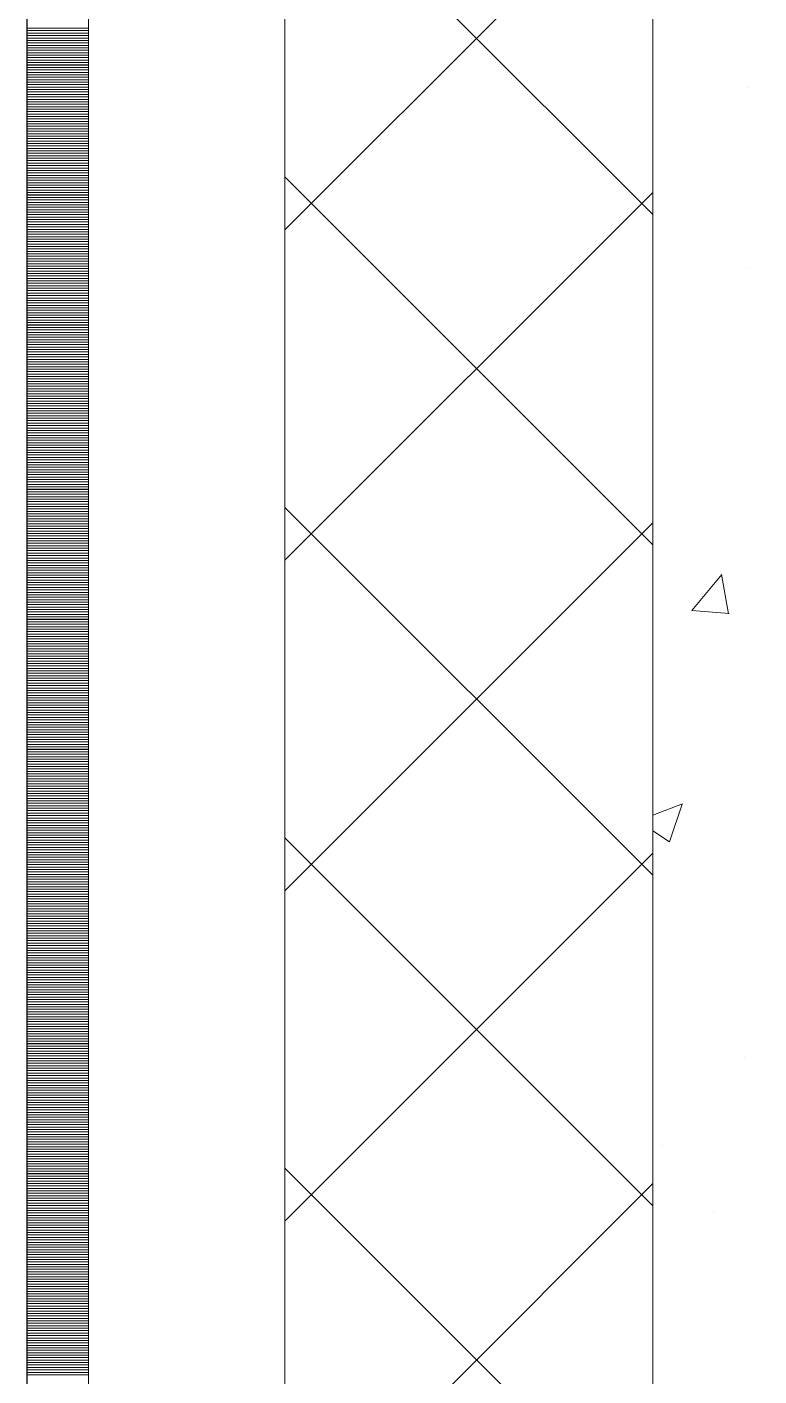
# Model space of a CAD drawing. Header units: millimetres. Extents: x 470010 to 1231400, y -134005 to 421770.
# Drawn here: x 806168 to 806466, y 160964 to 161514 of the extents above; entities that cross this region are included whole.
import ezdxf
from ezdxf.enums import TextEntityAlignment as Align

# ---------------------------------------------------------------- set-up
doc = ezdxf.new("R2010")
doc.units = ezdxf.units.MM
doc.linetypes.add('DASHED', pattern=[19.05, 12.7, -6.35])
doc.layers.get('Defpoints').update_dxf_attribs({"color": 140})
doc.layers.add('АР_Делит', color=120, linetype='Continuous', lineweight=0, plot=False)
for name, color, linetype, lineweight in [('АР_Стены ПЕНОблок', 52, 'Continuous', 20), ('АР_Тонкая', 254, 'Continuous', 5), ('АР_Утеплитель', 31, 'Continuous', 0), ('АР_Штриховка', 8, 'Continuous', 0)]:
    doc.layers.add(name, color=color, linetype=linetype, lineweight=lineweight)
doc.layers.add('РД_Оси_100', color=7, linetype='Continuous', lineweight=0, true_color=0x525252)
doc.styles.add('style1', font='ARIALN.TTF')

# ---------------------------------------------------------------- blocks, each defined once
blk = doc.blocks.new('СОШ_2200_АР_ОСИ_М100_28.05.24')
at = {"layer": 'АР_Делит', "color": 251, "linetype": 'DASHED', "true_color": 0x636466}
blk.add_lwpolyline([(114955, 135155), (114955, -355), (93595.036, -355), (93595.036, 13855), (94145, 13855), (94145, 68320), (66055, 68320), (66055, 13857.73), (83455, 13857.73), (83455, -355), (45245, -355), (45245, 13145), (44695, 13145), (44695, 26755), (45245, 26755), (45245, 68320), (20455, 68320), (20455, 26755), (27955, 26755), (27955, 13145), (-355, 13145), (-355, 100855)], dxfattribs=at)
blk = doc.blocks.new('A$C9108343f')
at = {"layer": 'АР_Стены ПЕНОблок', "color": 18, "linetype": 'Continuous', "lineweight": 20, "true_color": 0x000000}
blk.add_line((140704.09, 313879.49), (140704.09, 237679.49), dxfattribs=at)
at = {"layer": 'АР_Тонкая', "color": 18, "linetype": 'Continuous', "lineweight": 5, "true_color": 0x000000}
for p, q in [((140449.09, 313879.49), (140449.09, 237679.49)), ((140474.09, 313879.49), (140474.09, 237679.49)), ((140474.09, 237679.49), (140474.09, 313879.49)), ((140554.09, 237679.49), (140554.09, 313879.49))]:
    blk.add_line(p, q, dxfattribs=at)
at = {"layer": 'АР_Утеплитель', "color": 18, "linetype": 'Continuous', "lineweight": 0, "true_color": 0x000000}
for p, q in [((140554.09, 313879.49), (140554.09, 237679.49)), ((140704.09, 237679.49), (140704.09, 313879.49))]:
    blk.add_line(p, q, dxfattribs=at)
at = {"layer": 'АР_Штриховка', "color": 18, "linetype": 'Continuous', "lineweight": 0, "true_color": 0x000000}
for p, q in [((140704.09, 261804.29), (140554.09, 261954.29)), ((140554.09, 261798.01), (140704.09, 261948.01)), ((140449.09, 261880.24), (140474.09, 261880.24)), ((140449.09, 261879.24), (140474.09, 261879.24)), ((140449.09, 261878.24), (140474.09, 261878.24)), ((140449.09, 261877.24), (140474.09, 261877.24)), ((140449.09, 261876.24), (140474.09, 261876.24)), ((140449.09, 261875.24), (140474.09, 261875.24)), ((140449.09, 261874.24), (140474.09, 261874.24)), ((140449.09, 261873.24), (140474.09, 261873.24)), ((140449.09, 261872.24), (140474.09, 261872.24)), ((140449.09, 261871.24), (140474.09, 261871.24)), ((140449.09, 261870.24), (140474.09, 261870.24)), ((140449.09, 261869.24), (140474.09, 261869.24)), ((140449.09, 261868.24), (140474.09, 261868.24)), ((140449.09, 261867.24), (140474.09, 261867.24)), ((140449.09, 261866.24), (140474.09, 261866.24)), ((140449.09, 261865.24), (140474.09, 261865.24)), ((140449.09, 261864.24), (140474.09, 261864.24)), ((140449.09, 261863.24), (140474.09, 261863.24)), ((140449.09, 261862.24), (140474.09, 261862.24)), ((140449.09, 261861.24), (140474.09, 261861.24)), ((140449.09, 261860.24), (140474.09, 261860.24)), ((140449.09, 261859.24), (140474.09, 261859.24)), ((140449.09, 261858.24), (140474.09, 261858.24)), ((140449.09, 261857.24), (140474.09, 261857.24)), ((140449.09, 261856.24), (140474.09, 261856.24)), ((140449.09, 261855.24), (140474.09, 261855.24)), ((140742.83, 261856), (140742.83, 261856)), ((140449.09, 261854.24), (140474.09, 261854.24)), ((140449.09, 261853.24), (140474.09, 261853.24)), ((140449.09, 261852.24), (140474.09, 261852.24)), ((140449.09, 261851.24), (140474.09, 261851.24)), ((140449.09, 261850.24), (140474.09, 261850.24)), ((140449.09, 261849.24), (140474.09, 261849.24)), ((140449.09, 261848.24), (140474.09, 261848.24)), ((140449.09, 261847.24), (140474.09, 261847.24)), ((140449.09, 261846.24), (140474.09, 261846.24)), ((140449.09, 261845.24), (140474.09, 261845.24)), ((140449.09, 261844.24), (140474.09, 261844.24)), ((140449.09, 261843.24), (140474.09, 261843.24)), ((140449.09, 261842.24), (140474.09, 261842.24)), ((140449.09, 261841.24), (140474.09, 261841.24)), ((140449.09, 261840.24), (140474.09, 261840.24)), ((140449.09, 261839.24), (140474.09, 261839.24)), ((140449.09, 261838.24), (140474.09, 261838.24)), ((140449.09, 261837.24), (140474.09, 261837.24)), ((140449.09, 261836.24), (140474.09, 261836.24)), ((140449.09, 261835.24), (140474.09, 261835.24)), ((140449.09, 261834.24), (140474.09, 261834.24)), ((140449.09, 261833.24), (140474.09, 261833.24)), ((140449.09, 261832.24), (140474.09, 261832.24)), ((140449.09, 261831.24), (140474.09, 261831.24)), ((140449.09, 261830.24), (140474.09, 261830.24)), ((140449.09, 261829.24), (140474.09, 261829.24)), ((140449.09, 261828.24), (140474.09, 261828.24)), ((140449.09, 261827.24), (140474.09, 261827.24)), ((140449.09, 261826.24), (140474.09, 261826.24)), ((140449.09, 261825.24), (140474.09, 261825.24)), ((140449.09, 261824.24), (140474.09, 261824.24)), ((140449.09, 261823.24), (140474.09, 261823.24)), ((140449.09, 261822.24), (140474.09, 261822.24)), ((140449.09, 261821.24), (140474.09, 261821.24)), ((140449.09, 261820.24), (140474.09, 261820.24)), ((140449.09, 261819.24), (140474.09, 261819.24)), ((140449.09, 261818.24), (140474.09, 261818.24)), ((140449.09, 261817.24), (140474.09, 261817.24)), ((140704.09, 261669.59), (140554.09, 261819.59)), ((140449.09, 261816.24), (140474.09, 261816.24)), ((140449.09, 261815.24), (140474.09, 261815.24)), ((140449.09, 261814.24), (140474.09, 261814.24)), ((140449.09, 261813.24), (140474.09, 261813.24)), ((140449.09, 261812.24), (140474.09, 261812.24)), ((140449.09, 261811.24), (140474.09, 261811.24)), ((140554.09, 261663.3), (140704.09, 261813.3)), ((140449.09, 261810.24), (140474.09, 261810.24)), ((140449.09, 261809.24), (140474.09, 261809.24)), ((140449.09, 261808.24), (140474.09, 261808.24)), ((140449.09, 261807.24), (140474.09, 261807.24)), ((140449.09, 261806.24), (140474.09, 261806.24)), ((140449.09, 261805.24), (140474.09, 261805.24)), ((140449.09, 261804.24), (140474.09, 261804.24)), ((140449.09, 261803.24), (140474.09, 261803.24)), ((140449.09, 261802.24), (140474.09, 261802.24)), ((140449.09, 261801.24), (140474.09, 261801.24)), ((140449.09, 261800.24), (140474.09, 261800.24)), ((140449.09, 261799.24), (140474.09, 261799.24)), ((140449.09, 261798.24), (140474.09, 261798.24)), ((140449.09, 261797.24), (140474.09, 261797.24)), ((140449.09, 261796.24), (140474.09, 261796.24)), ((140449.09, 261795.24), (140474.09, 261795.24)), ((140449.09, 261794.24), (140474.09, 261794.24)), ((140449.09, 261793.24), (140474.09, 261793.24)), ((140449.09, 261792.24), (140474.09, 261792.24)), ((140449.09, 261791.24), (140474.09, 261791.24)), ((140449.09, 261790.24), (140474.09, 261790.24)), ((140449.09, 261789.24), (140474.09, 261789.24)), ((140449.09, 261788.24), (140474.09, 261788.24)), ((140449.09, 261787.24), (140474.09, 261787.24)), ((140449.09, 261786.24), (140474.09, 261786.24)), ((140449.09, 261785.24), (140474.09, 261785.24)), ((140449.09, 261784.24), (140474.09, 261784.24)), ((140449.09, 261783.24), (140474.09, 261783.24)), ((140449.09, 261782.24), (140474.09, 261782.24)), ((140449.09, 261781.24), (140474.09, 261781.24)), ((140449.09, 261780.24), (140474.09, 261780.24)), ((140449.09, 261779.24), (140474.09, 261779.24)), ((140449.09, 261778.24), (140474.09, 261778.24)), ((140742.02, 261782.11), (140742.02, 261782.11)), ((140449.09, 261777.24), (140474.09, 261777.24)), ((140449.09, 261776.24), (140474.09, 261776.24)), ((140449.09, 261775.24), (140474.09, 261775.24)), ((140449.09, 261774.24), (140474.09, 261774.24)), ((140449.09, 261773.24), (140474.09, 261773.24)), ((140449.09, 261772.24), (140474.09, 261772.24)), ((140449.09, 261771.24), (140474.09, 261771.24)), ((140449.09, 261770.24), (140474.09, 261770.24)), ((140449.09, 261769.24), (140474.09, 261769.24)), ((140449.09, 261768.24), (140474.09, 261768.24)), ((140449.09, 261767.24), (140474.09, 261767.24)), ((140449.09, 261766.24), (140474.09, 261766.24)), ((140449.09, 261765.24), (140474.09, 261765.24)), ((140449.09, 261764.24), (140474.09, 261764.24)), ((140449.09, 261763.24), (140474.09, 261763.24)), ((140449.09, 261762.24), (140474.09, 261762.24)), ((140449.09, 261761.24), (140474.09, 261761.24)), ((140449.09, 261760.24), (140474.09, 261760.24)), ((140449.09, 261759.24), (140474.09, 261759.24)), ((140449.09, 261758.24), (140474.09, 261758.24)), ((140449.09, 261757.24), (140474.09, 261757.24)), ((140449.09, 261756.24), (140474.09, 261756.24)), ((140449.09, 261755.24), (140474.09, 261755.24)), ((140449.09, 261754.24), (140474.09, 261754.24)), ((140449.09, 261753.24), (140474.09, 261753.24)), ((140449.09, 261752.24), (140474.09, 261752.24)), ((140449.09, 261751.24), (140474.09, 261751.24)), ((140449.09, 261750.24), (140474.09, 261750.24)), ((140449.09, 261749.24), (140474.09, 261749.24)), ((140449.09, 261748.24), (140474.09, 261748.24)), ((140449.09, 261747.24), (140474.09, 261747.24)), ((140449.09, 261746.24), (140474.09, 261746.24)), ((140449.09, 261745.24), (140474.09, 261745.24)), ((140449.09, 261744.24), (140474.09, 261744.24)), ((140449.09, 261743.24), (140474.09, 261743.24)), ((140449.09, 261742.24), (140474.09, 261742.24)), ((140449.09, 261741.24), (140474.09, 261741.24)), ((140449.09, 261740.24), (140474.09, 261740.24)), ((140449.09, 261739.24), (140474.09, 261739.24)), ((140449.09, 261738.24), (140474.09, 261738.24)), ((140449.09, 261737.24), (140474.09, 261737.24)), ((140449.09, 261736.24), (140474.09, 261736.24)), ((140449.09, 261735.24), (140474.09, 261735.24)), ((140449.09, 261734.24), (140474.09, 261734.24)), ((140449.09, 261733.24), (140474.09, 261733.24)), ((140449.09, 261732.24), (140474.09, 261732.24)), ((140449.09, 261731.24), (140474.09, 261731.24)), ((140449.09, 261730.24), (140474.09, 261730.24)), ((140449.09, 261729.24), (140474.09, 261729.24)), ((140449.09, 261728.24), (140474.09, 261728.24)), ((140449.09, 261727.24), (140474.09, 261727.24)), ((140449.09, 261726.24), (140474.09, 261726.24)), ((140449.09, 261725.24), (140474.09, 261725.24)), ((140449.09, 261724.24), (140474.09, 261724.24)), ((140449.09, 261723.24), (140474.09, 261723.24)), ((140449.09, 261722.24), (140474.09, 261722.24)), ((140449.09, 261721.24), (140474.09, 261721.24)), ((140449.09, 261720.24), (140474.09, 261720.24)), ((140449.09, 261719.24), (140474.09, 261719.24)), ((140449.09, 261718.24), (140474.09, 261718.24)), ((140449.09, 261717.24), (140474.09, 261717.24)), ((140449.09, 261716.24), (140474.09, 261716.24)), ((140449.09, 261715.24), (140474.09, 261715.24)), ((140449.09, 261714.24), (140474.09, 261714.24)), ((140449.09, 261713.24), (140474.09, 261713.24)), ((140449.09, 261712.24), (140474.09, 261712.24)), ((140449.09, 261711.24), (140474.09, 261711.24)), ((140449.09, 261710.24), (140474.09, 261710.24)), ((140449.09, 261709.24), (140474.09, 261709.24)), ((140449.09, 261708.24), (140474.09, 261708.24)), ((140449.09, 261707.24), (140474.09, 261707.24)), ((140449.09, 261706.24), (140474.09, 261706.24)), ((140449.09, 261705.24), (140474.09, 261705.24)), ((140449.09, 261704.24), (140474.09, 261704.24)), ((140449.09, 261703.24), (140474.09, 261703.24)), ((140449.09, 261702.24), (140474.09, 261702.24)), ((140449.09, 261701.24), (140474.09, 261701.24)), ((140449.09, 261700.24), (140474.09, 261700.24)), ((140449.09, 261699.24), (140474.09, 261699.24)), ((140449.09, 261698.24), (140474.09, 261698.24)), ((140449.09, 261697.24), (140474.09, 261697.24)), ((140449.09, 261696.24), (140474.09, 261696.24)), ((140449.09, 261695.24), (140474.09, 261695.24)), ((140449.09, 261694.24), (140474.09, 261694.24)), ((140449.09, 261693.24), (140474.09, 261693.24)), ((140449.09, 261692.24), (140474.09, 261692.24)), ((140449.09, 261691.24), (140474.09, 261691.24)), ((140449.09, 261690.24), (140474.09, 261690.24)), ((140449.09, 261689.24), (140474.09, 261689.24)), ((140449.09, 261688.24), (140474.09, 261688.24)), ((140449.09, 261687.24), (140474.09, 261687.24)), ((140449.09, 261686.24), (140474.09, 261686.24)), ((140449.09, 261685.24), (140474.09, 261685.24)), ((140704.09, 261534.88), (140554.09, 261684.88)), ((140449.09, 261684.24), (140474.09, 261684.24)), ((140449.09, 261683.24), (140474.09, 261683.24)), ((140449.09, 261682.24), (140474.09, 261682.24)), ((140449.09, 261681.24), (140474.09, 261681.24)), ((140449.09, 261680.24), (140474.09, 261680.24)), ((140449.09, 261679.24), (140474.09, 261679.24)), ((140449.09, 261678.24), (140474.09, 261678.24)), ((140449.09, 261677.24), (140474.09, 261677.24)), ((140449.09, 261676.24), (140474.09, 261676.24)), ((140449.09, 261675.24), (140474.09, 261675.24)), ((140449.09, 261674.24), (140474.09, 261674.24)), ((140554.09, 261528.6), (140704.09, 261678.6)), ((140449.09, 261673.24), (140474.09, 261673.24)), ((140449.09, 261672.24), (140474.09, 261672.24)), ((140449.09, 261671.24), (140474.09, 261671.24)), ((140449.09, 261670.24), (140474.09, 261670.24)), ((140449.09, 261669.24), (140474.09, 261669.24)), ((140449.09, 261668.24), (140474.09, 261668.24)), ((140449.09, 261667.24), (140474.09, 261667.24)), ((140449.09, 261666.24), (140474.09, 261666.24)), ((140449.09, 261665.24), (140474.09, 261665.24)), ((140449.09, 261664.24), (140474.09, 261664.24)), ((140449.09, 261663.24), (140474.09, 261663.24)), ((140449.09, 261662.24), (140474.09, 261662.24)), ((140449.09, 261661.24), (140474.09, 261661.24)), ((140449.09, 261660.24), (140474.09, 261660.24)), ((140449.09, 261659.24), (140474.09, 261659.24)), ((140449.09, 261658.24), (140474.09, 261658.24)), ((140449.09, 261657.24), (140474.09, 261657.24)), ((140719.93, 261642.91), (140732.17, 261657.5)), ((140734.91, 261641.53), (140731.98, 261657.46)), ((140449.09, 261656.24), (140474.09, 261656.24)), ((140449.09, 261655.24), (140474.09, 261655.24)), ((140449.09, 261654.24), (140474.09, 261654.24)), ((140449.09, 261653.24), (140474.09, 261653.24)), ((140449.09, 261652.24), (140474.09, 261652.24)), ((140449.09, 261651.24), (140474.09, 261651.24)), ((140449.09, 261650.24), (140474.09, 261650.24)), ((140449.09, 261649.24), (140474.09, 261649.24)), ((140449.09, 261648.24), (140474.09, 261648.24)), ((140449.09, 261647.24), (140474.09, 261647.24)), ((140449.09, 261646.24), (140474.09, 261646.24)), ((140449.09, 261645.24), (140474.09, 261645.24)), ((140449.09, 261644.24), (140474.09, 261644.24)), ((140449.09, 261643.24), (140474.09, 261643.24)), ((140449.09, 261642.24), (140474.09, 261642.24)), ((140449.09, 261641.24), (140474.09, 261641.24)), ((140719.93, 261642.9), (140735.11, 261641.57)), ((140449.09, 261640.24), (140474.09, 261640.24)), ((140449.09, 261639.24), (140474.09, 261639.24)), ((140449.09, 261638.24), (140474.09, 261638.24)), ((140449.09, 261637.24), (140474.09, 261637.24)), ((140449.09, 261636.24), (140474.09, 261636.24)), ((140449.09, 261635.24), (140474.09, 261635.24)), ((140449.09, 261634.24), (140474.09, 261634.24)), ((140449.09, 261633.24), (140474.09, 261633.24)), ((140449.09, 261632.24), (140474.09, 261632.24)), ((140449.09, 261631.24), (140474.09, 261631.24)), ((140449.09, 261630.24), (140474.09, 261630.24)), ((140449.09, 261629.24), (140474.09, 261629.24)), ((140449.09, 261628.24), (140474.09, 261628.24)), ((140449.09, 261627.24), (140474.09, 261627.24)), ((140449.09, 261626.24), (140474.09, 261626.24)), ((140449.09, 261625.24), (140474.09, 261625.24)), ((140449.09, 261624.24), (140474.09, 261624.24)), ((140449.09, 261623.24), (140474.09, 261623.24)), ((140449.09, 261622.24), (140474.09, 261622.24)), ((140449.09, 261621.24), (140474.09, 261621.24)), ((140449.09, 261620.24), (140474.09, 261620.24)), ((140449.09, 261619.24), (140474.09, 261619.24)), ((140449.09, 261618.24), (140474.09, 261618.24)), ((140449.09, 261617.24), (140474.09, 261617.24)), ((140449.09, 261616.24), (140474.09, 261616.24)), ((140449.09, 261615.24), (140474.09, 261615.24)), ((140449.09, 261614.24), (140474.09, 261614.24)), ((140449.09, 261613.24), (140474.09, 261613.24)), ((140449.09, 261612.24), (140474.09, 261612.24)), ((140449.09, 261611.24), (140474.09, 261611.24)), ((140449.09, 261610.24), (140474.09, 261610.24)), ((140449.09, 261609.24), (140474.09, 261609.24)), ((140449.09, 261608.24), (140474.09, 261608.24)), ((140449.09, 261607.24), (140474.09, 261607.24)), ((140449.09, 261606.24), (140474.09, 261606.24)), ((140449.09, 261605.24), (140474.09, 261605.24)), ((140449.09, 261604.24), (140474.09, 261604.24)), ((140449.09, 261603.24), (140474.09, 261603.24)), ((140449.09, 261602.24), (140474.09, 261602.24)), ((140449.09, 261601.24), (140474.09, 261601.24)), ((140449.09, 261600.24), (140474.09, 261600.24)), ((140449.09, 261599.24), (140474.09, 261599.24)), ((140449.09, 261598.24), (140474.09, 261598.24)), ((140449.09, 261597.24), (140474.09, 261597.24)), ((140449.09, 261596.24), (140474.09, 261596.24)), ((140449.09, 261595.24), (140474.09, 261595.24)), ((140449.09, 261594.24), (140474.09, 261594.24)), ((140449.09, 261593.24), (140474.09, 261593.24)), ((140449.09, 261592.24), (140474.09, 261592.24)), ((140449.09, 261591.24), (140474.09, 261591.24)), ((140449.09, 261590.24), (140474.09, 261590.24)), ((140449.09, 261589.24), (140474.09, 261589.24)), ((140449.09, 261588.24), (140474.09, 261588.24)), ((140449.09, 261587.24), (140474.09, 261587.24)), ((140449.09, 261586.24), (140474.09, 261586.24)), ((140449.09, 261585.24), (140474.09, 261585.24)), ((140449.09, 261584.24), (140474.09, 261584.24)), ((140449.09, 261583.24), (140474.09, 261583.24)), ((140449.09, 261582.24), (140474.09, 261582.24)), ((140449.09, 261581.24), (140474.09, 261581.24)), ((140449.09, 261580.24), (140474.09, 261580.24)), ((140449.09, 261579.24), (140474.09, 261579.24)), ((140449.09, 261578.24), (140474.09, 261578.24)), ((140449.09, 261577.24), (140474.09, 261577.24)), ((140449.09, 261576.24), (140474.09, 261576.24)), ((140449.09, 261575.24), (140474.09, 261575.24)), ((140449.09, 261574.24), (140474.09, 261574.24)), ((140449.09, 261573.24), (140474.09, 261573.24)), ((140449.09, 261572.24), (140474.09, 261572.24)), ((140449.09, 261571.24), (140474.09, 261571.24)), ((140449.09, 261570.24), (140474.09, 261570.24)), ((140449.09, 261569.24), (140474.09, 261569.24)), ((140449.09, 261568.24), (140474.09, 261568.24)), ((140449.09, 261567.24), (140474.09, 261567.24)), ((140449.09, 261566.24), (140474.09, 261566.24)), ((140449.09, 261565.24), (140474.09, 261565.24)), ((140449.09, 261564.24), (140474.09, 261564.24)), ((140704.09, 261559.42), (140716.09, 261564.03)), ((140710.86, 261548.48), (140716.01, 261563.83)), ((140449.09, 261563.24), (140474.09, 261563.24)), ((140449.09, 261562.24), (140474.09, 261562.24)), ((140449.09, 261561.24), (140474.09, 261561.24)), ((140449.09, 261560.24), (140474.09, 261560.24)), ((140449.09, 261559.24), (140474.09, 261559.24)), ((140449.09, 261558.24), (140474.09, 261558.24)), ((140449.09, 261557.24), (140474.09, 261557.24)), ((140449.09, 261556.24), (140474.09, 261556.24)), ((140449.09, 261555.24), (140474.09, 261555.24)), ((140449.09, 261554.24), (140474.09, 261554.24)), ((140449.09, 261553.24), (140474.09, 261553.24)), ((140704.09, 261553.04), (140710.85, 261548.48)), ((140449.09, 261552.24), (140474.09, 261552.24)), ((140449.09, 261551.24), (140474.09, 261551.24)), ((140449.09, 261550.24), (140474.09, 261550.24)), ((140449.09, 261549.24), (140474.09, 261549.24)), ((140449.09, 261548.24), (140474.09, 261548.24)), ((140449.09, 261547.24), (140474.09, 261547.24)), ((140704.09, 261400.18), (140554.09, 261550.18)), ((140449.09, 261546.24), (140474.09, 261546.24)), ((140449.09, 261545.24), (140474.09, 261545.24)), ((140449.09, 261544.24), (140474.09, 261544.24)), ((140449.09, 261543.24), (140474.09, 261543.24)), ((140449.09, 261542.24), (140474.09, 261542.24)), ((140554.09, 261393.89), (140704.09, 261543.89)), ((140449.09, 261541.24), (140474.09, 261541.24)), ((140449.09, 261540.24), (140474.09, 261540.24)), ((140449.09, 261539.24), (140474.09, 261539.24)), ((140449.09, 261538.24), (140474.09, 261538.24)), ((140449.09, 261537.24), (140474.09, 261537.24)), ((140449.09, 261536.24), (140474.09, 261536.24)), ((140449.09, 261535.24), (140474.09, 261535.24)), ((140449.09, 261534.24), (140474.09, 261534.24)), ((140449.09, 261533.24), (140474.09, 261533.24)), ((140449.09, 261532.24), (140474.09, 261532.24)), ((140449.09, 261531.24), (140474.09, 261531.24)), ((140449.09, 261530.24), (140474.09, 261530.24)), ((140449.09, 261529.24), (140474.09, 261529.24)), ((140449.09, 261528.24), (140474.09, 261528.24)), ((140449.09, 261527.24), (140474.09, 261527.24)), ((140449.09, 261526.24), (140474.09, 261526.24)), ((140449.09, 261525.24), (140474.09, 261525.24)), ((140449.09, 261524.24), (140474.09, 261524.24)), ((140449.09, 261523.24), (140474.09, 261523.24)), ((140449.09, 261522.24), (140474.09, 261522.24)), ((140449.09, 261521.24), (140474.09, 261521.24)), ((140449.09, 261520.24), (140474.09, 261520.24)), ((140449.09, 261519.24), (140474.09, 261519.24)), ((140449.09, 261518.24), (140474.09, 261518.24)), ((140449.09, 261517.24), (140474.09, 261517.24)), ((140449.09, 261516.24), (140474.09, 261516.24)), ((140449.09, 261515.24), (140474.09, 261515.24)), ((140449.09, 261514.24), (140474.09, 261514.24)), ((140449.09, 261513.24), (140474.09, 261513.24)), ((140449.09, 261512.24), (140474.09, 261512.24)), ((140449.09, 261511.24), (140474.09, 261511.24)), ((140449.09, 261510.24), (140474.09, 261510.24)), ((140449.09, 261509.24), (140474.09, 261509.24)), ((140449.09, 261508.24), (140474.09, 261508.24)), ((140449.09, 261507.24), (140474.09, 261507.24)), ((140449.09, 261506.24), (140474.09, 261506.24)), ((140449.09, 261505.24), (140474.09, 261505.24)), ((140449.09, 261504.24), (140474.09, 261504.24)), ((140449.09, 261503.24), (140474.09, 261503.24)), ((140449.09, 261502.24), (140474.09, 261502.24)), ((140449.09, 261501.24), (140474.09, 261501.24)), ((140449.09, 261500.24), (140474.09, 261500.24)), ((140449.09, 261499.24), (140474.09, 261499.24)), ((140449.09, 261498.24), (140474.09, 261498.24)), ((140449.09, 261497.24), (140474.09, 261497.24)), ((140449.09, 261496.24), (140474.09, 261496.24)), ((140449.09, 261495.24), (140474.09, 261495.24)), ((140449.09, 261494.24), (140474.09, 261494.24)), ((140449.09, 261493.24), (140474.09, 261493.24)), ((140449.09, 261492.24), (140474.09, 261492.24)), ((140449.09, 261491.24), (140474.09, 261491.24)), ((140449.09, 261490.24), (140474.09, 261490.24)), ((140449.09, 261489.24), (140474.09, 261489.24)), ((140449.09, 261488.24), (140474.09, 261488.24)), ((140449.09, 261487.24), (140474.09, 261487.24)), ((140449.09, 261486.24), (140474.09, 261486.24)), ((140449.09, 261485.24), (140474.09, 261485.24)), ((140449.09, 261484.24), (140474.09, 261484.24)), ((140449.09, 261483.24), (140474.09, 261483.24)), ((140449.09, 261482.24), (140474.09, 261482.24)), ((140449.09, 261481.24), (140474.09, 261481.24)), ((140449.09, 261480.24), (140474.09, 261480.24)), ((140449.09, 261479.24), (140474.09, 261479.24)), ((140449.09, 261478.24), (140474.09, 261478.24)), ((140449.09, 261477.24), (140474.09, 261477.24)), ((140449.09, 261476.24), (140474.09, 261476.24)), ((140449.09, 261475.24), (140474.09, 261475.24)), ((140449.09, 261474.24), (140474.09, 261474.24)), ((140449.09, 261473.24), (140474.09, 261473.24)), ((140449.09, 261472.24), (140474.09, 261472.24)), ((140449.09, 261471.24), (140474.09, 261471.24)), ((140449.09, 261470.24), (140474.09, 261470.24)), ((140449.09, 261469.24), (140474.09, 261469.24)), ((140449.09, 261468.24), (140474.09, 261468.24)), ((140449.09, 261467.24), (140474.09, 261467.24)), ((140449.09, 261466.24), (140474.09, 261466.24)), ((140449.09, 261465.24), (140474.09, 261465.24)), ((140449.09, 261464.24), (140474.09, 261464.24)), ((140449.09, 261463.24), (140474.09, 261463.24)), ((140449.09, 261462.24), (140474.09, 261462.24)), ((140449.09, 261461.24), (140474.09, 261461.24)), ((140449.09, 261460.24), (140474.09, 261460.24)), ((140449.09, 261459.24), (140474.09, 261459.24)), ((140741.27, 261460.48), (140741.27, 261460.48)), ((140449.09, 261458.24), (140474.09, 261458.24)), ((140449.09, 261457.24), (140474.09, 261457.24)), ((140449.09, 261456.24), (140474.09, 261456.24)), ((140449.09, 261455.24), (140474.09, 261455.24)), ((140449.09, 261454.24), (140474.09, 261454.24)), ((140449.09, 261453.24), (140474.09, 261453.24)), ((140449.09, 261452.24), (140474.09, 261452.24)), ((140449.09, 261451.24), (140474.09, 261451.24)), ((140449.09, 261450.24), (140474.09, 261450.24)), ((140449.09, 261449.24), (140474.09, 261449.24)), ((140449.09, 261448.24), (140474.09, 261448.24)), ((140449.09, 261447.24), (140474.09, 261447.24)), ((140449.09, 261446.24), (140474.09, 261446.24)), ((140449.09, 261445.24), (140474.09, 261445.24)), ((140449.09, 261444.24), (140474.09, 261444.24)), ((140449.09, 261443.24), (140474.09, 261443.24)), ((140449.09, 261442.24), (140474.09, 261442.24)), ((140449.09, 261441.24), (140474.09, 261441.24)), ((140449.09, 261440.24), (140474.09, 261440.24)), ((140449.09, 261439.24), (140474.09, 261439.24)), ((140449.09, 261438.24), (140474.09, 261438.24)), ((140449.09, 261437.24), (140474.09, 261437.24)), ((140449.09, 261436.24), (140474.09, 261436.24)), ((140449.09, 261435.24), (140474.09, 261435.24)), ((140449.09, 261434.24), (140474.09, 261434.24)), ((140449.09, 261433.24), (140474.09, 261433.24)), ((140449.09, 261432.24), (140474.09, 261432.24)), ((140449.09, 261431.24), (140474.09, 261431.24)), ((140449.09, 261430.24), (140474.09, 261430.24)), ((140449.09, 261429.24), (140474.09, 261429.24)), ((140449.09, 261428.24), (140474.09, 261428.24)), ((140449.09, 261427.24), (140474.09, 261427.24)), ((140449.09, 261426.24), (140474.09, 261426.24)), ((140449.09, 261425.24), (140474.09, 261425.24)), ((140449.09, 261424.24), (140474.09, 261424.24)), ((140449.09, 261423.24), (140474.09, 261423.24)), ((140449.09, 261422.24), (140474.09, 261422.24)), ((140449.09, 261421.24), (140474.09, 261421.24)), ((140708, 261424.62), (140708, 261424.62)), ((140449.09, 261420.24), (140474.09, 261420.24)), ((140449.09, 261419.24), (140474.09, 261419.24)), ((140449.09, 261418.24), (140474.09, 261418.24)), ((140449.09, 261417.24), (140474.09, 261417.24)), ((140449.09, 261416.24), (140474.09, 261416.24)), ((140449.09, 261415.24), (140474.09, 261415.24)), ((140704.09, 261265.48), (140554.09, 261415.48)), ((140449.09, 261414.24), (140474.09, 261414.24)), ((140449.09, 261413.24), (140474.09, 261413.24)), ((140449.09, 261412.24), (140474.09, 261412.24)), ((140449.09, 261411.24), (140474.09, 261411.24)), ((140449.09, 261410.24), (140474.09, 261410.24)), ((140449.09, 261409.24), (140474.09, 261409.24)), ((140449.09, 261408.24), (140474.09, 261408.24)), ((140449.09, 261407.24), (140474.09, 261407.24)), ((140449.09, 261406.24), (140474.09, 261406.24)), ((140449.09, 261405.24), (140474.09, 261405.24)), ((140449.09, 261404.24), (140474.09, 261404.24)), ((140554.09, 261259.19), (140704.09, 261409.19)), ((140449.09, 261403.24), (140474.09, 261403.24)), ((140449.09, 261402.24), (140474.09, 261402.24)), ((140449.09, 261401.24), (140474.09, 261401.24)), ((140449.09, 261400.24), (140474.09, 261400.24)), ((140449.09, 261399.24), (140474.09, 261399.24)), ((140449.09, 261398.24), (140474.09, 261398.24)), ((140449.09, 261397.24), (140474.09, 261397.24)), ((140449.09, 261396.24), (140474.09, 261396.24)), ((140449.09, 261395.24), (140474.09, 261395.24)), ((140449.09, 261394.24), (140474.09, 261394.24)), ((140449.09, 261393.24), (140474.09, 261393.24)), ((140728.93, 261397.25), (140728.93, 261397.25)), ((140449.09, 261392.24), (140474.09, 261392.24)), ((140449.09, 261391.24), (140474.09, 261391.24)), ((140449.09, 261390.24), (140474.09, 261390.24)), ((140449.09, 261389.24), (140474.09, 261389.24)), ((140449.09, 261388.24), (140474.09, 261388.24)), ((140449.09, 261387.24), (140474.09, 261387.24)), ((140449.09, 261386.24), (140474.09, 261386.24)), ((140449.09, 261385.24), (140474.09, 261385.24)), ((140449.09, 261384.24), (140474.09, 261384.24)), ((140449.09, 261383.24), (140474.09, 261383.24)), ((140449.09, 261382.24), (140474.09, 261382.24)), ((140449.09, 261381.24), (140474.09, 261381.24)), ((140449.09, 261380.24), (140474.09, 261380.24)), ((140449.09, 261379.24), (140474.09, 261379.24)), ((140449.09, 261378.24), (140474.09, 261378.24)), ((140449.09, 261377.24), (140474.09, 261377.24)), ((140449.09, 261376.24), (140474.09, 261376.24)), ((140449.09, 261375.24), (140474.09, 261375.24)), ((140449.09, 261374.24), (140474.09, 261374.24)), ((140449.09, 261373.24), (140474.09, 261373.24)), ((140449.09, 261372.24), (140474.09, 261372.24)), ((140449.09, 261371.24), (140474.09, 261371.24)), ((140449.09, 261370.24), (140474.09, 261370.24)), ((140449.09, 261369.24), (140474.09, 261369.24)), ((140449.09, 261368.24), (140474.09, 261368.24)), ((140449.09, 261367.24), (140474.09, 261367.24)), ((140449.09, 261366.24), (140474.09, 261366.24)), ((140449.09, 261365.24), (140474.09, 261365.24)), ((140449.09, 261364.24), (140474.09, 261364.24)), ((140449.09, 261363.24), (140474.09, 261363.24)), ((140449.09, 261362.24), (140474.09, 261362.24)), ((140449.09, 261361.24), (140474.09, 261361.24)), ((140449.09, 261360.24), (140474.09, 261360.24)), ((140449.09, 261359.24), (140474.09, 261359.24)), ((140449.09, 261358.24), (140474.09, 261358.24)), ((140449.09, 261357.24), (140474.09, 261357.24)), ((140449.09, 261356.24), (140474.09, 261356.24)), ((140449.09, 261355.24), (140474.09, 261355.24)), ((140449.09, 261354.24), (140474.09, 261354.24)), ((140449.09, 261353.24), (140474.09, 261353.24)), ((140449.09, 261352.24), (140474.09, 261352.24)), ((140449.09, 261351.24), (140474.09, 261351.24)), ((140449.09, 261350.24), (140474.09, 261350.24)), ((140449.09, 261349.24), (140474.09, 261349.24)), ((140449.09, 261348.24), (140474.09, 261348.24)), ((140449.09, 261347.24), (140474.09, 261347.24)), ((140449.09, 261346.24), (140474.09, 261346.24)), ((140449.09, 261345.24), (140474.09, 261345.24)), ((140449.09, 261344.24), (140474.09, 261344.24)), ((140449.09, 261343.24), (140474.09, 261343.24)), ((140449.09, 261342.24), (140474.09, 261342.24)), ((140449.09, 261341.24), (140474.09, 261341.24)), ((140449.09, 261340.24), (140474.09, 261340.24)), ((140449.09, 261339.24), (140474.09, 261339.24)), ((140449.09, 261338.24), (140474.09, 261338.24)), ((140449.09, 261337.24), (140474.09, 261337.24)), ((140449.09, 261336.24), (140474.09, 261336.24)), ((140449.09, 261335.24), (140474.09, 261335.24)), ((140449.09, 261334.24), (140474.09, 261334.24)), ((140449.09, 261333.24), (140474.09, 261333.24)), ((140449.09, 261332.24), (140474.09, 261332.24)), ((140449.09, 261331.24), (140474.09, 261331.24))]:
    blk.add_line(p, q, dxfattribs=at)
at = {"layer": 'РД_Оси_100'}
blk.add_blockref('СОШ_2200_АР_ОСИ_М100_28.05.24', (140804.09, 223079.49), dxfattribs=at)
at = {"layer": 'Defpoints', "color": 18, "true_color": 0x000000, "style": 'style1'}
for p in [(143949.34, 316089.12), (143974.98, 281639.5), (143890.4, 273244.71), (143839.99, 264276.81), (143967.75, 254892.38), (12251.96, 104178.14), (12382.58, 96023.14)]:
    blk.add_attdef('АР-ПОМЕЩЕНИЕ:НАИМЕНОВАНИЕ', text='', height=100, dxfattribs=at).set_placement(p, align=Align.MIDDLE)
at = {"layer": 'Defpoints', "color": 18, "true_color": 0x000000, "style": 'style1', "flags": 8}
for p in [(143951.3, 279099.09), (143848.34, 269251.11), (143875.33, 260094.25), (144049.74, 250824.7), (163419.28, 238153.36), (155897.46, 237965.97), (183037.2, 237965.97), (143342.94, 237876.19)]:
    blk.add_attdef('АР-ПОМЕЩЕНИЕ:НАИМЕНОВАНИЕ', text='', height=100, dxfattribs=at).set_placement(p, align=Align.MIDDLE)

msp = doc.modelspace()

# ---------------------------------------------------------------- linework, layer by layer
at = {"layer": 'АР_Стены ПЕНОблок', "color": 18, "linetype": 'Continuous', "lineweight": 20, "true_color": 0x000000}
msp.add_line((806422.706, 213513.251), (806422.706, 137313.251), dxfattribs=at)
at = {"layer": 'АР_Тонкая', "color": 18, "linetype": 'Continuous', "lineweight": 5, "true_color": 0x000000}
for p, q in [((806167.706, 213513.251), (806167.706, 137313.251)), ((806192.706, 213513.251), (806192.706, 137313.251)), ((806192.706, 137313.251), (806192.706, 213513.251)), ((806272.706, 137313.251), (806272.706, 213513.251))]:
    msp.add_line(p, q, dxfattribs=at)
at = {"layer": 'АР_Утеплитель', "color": 18, "linetype": 'Continuous', "lineweight": 0, "true_color": 0x000000}
for p, q in [((806272.706, 213513.251), (806272.706, 137313.251)), ((806422.706, 137313.251), (806422.706, 213513.251))]:
    msp.add_line(p, q, dxfattribs=at)
at = {"layer": 'АР_Штриховка', "color": 18, "linetype": 'Continuous', "lineweight": 0, "true_color": 0x000000}
for p, q in [((806422.706, 161438.05), (806272.706, 161588.05)), ((806272.706, 161431.763), (806422.706, 161581.763)), ((806167.706, 161514), (806192.706, 161514)), ((806167.706, 161513), (806192.706, 161513)), ((806167.706, 161512), (806192.706, 161512)), ((806167.706, 161511), (806192.706, 161511)), ((806167.706, 161510), (806192.706, 161510)), ((806167.706, 161509), (806192.706, 161509)), ((806167.706, 161508), (806192.706, 161508)), ((806167.706, 161507), (806192.706, 161507)), ((806167.706, 161506), (806192.706, 161506)), ((806167.706, 161505), (806192.706, 161505)), ((806167.706, 161504), (806192.706, 161504)), ((806167.706, 161503), (806192.706, 161503)), ((806167.706, 161502), (806192.706, 161502)), ((806167.706, 161501), (806192.706, 161501)), ((806167.706, 161500), (806192.706, 161500)), ((806167.706, 161499), (806192.706, 161499)), ((806167.706, 161498), (806192.706, 161498)), ((806167.706, 161497), (806192.706, 161497)), ((806167.706, 161496), (806192.706, 161496)), ((806167.706, 161495), (806192.706, 161495)), ((806167.706, 161494), (806192.706, 161494)), ((806167.706, 161493), (806192.706, 161493)), ((806167.706, 161492), (806192.706, 161492)), ((806167.706, 161491), (806192.706, 161491)), ((806167.706, 161490), (806192.706, 161490)), ((806167.706, 161489), (806192.706, 161489)), ((806167.706, 161488), (806192.706, 161488)), ((806167.706, 161487), (806192.706, 161487)), ((806167.706, 161486), (806192.706, 161486)), ((806167.706, 161485), (806192.706, 161485)), ((806167.706, 161484), (806192.706, 161484)), ((806167.706, 161483), (806192.706, 161483)), ((806167.706, 161482), (806192.706, 161482)), ((806167.706, 161481), (806192.706, 161481)), ((806167.706, 161480), (806192.706, 161480)), ((806167.706, 161479), (806192.706, 161479)), ((806167.706, 161478), (806192.706, 161478)), ((806167.706, 161477), (806192.706, 161477)), ((806167.706, 161476), (806192.706, 161476)), ((806167.706, 161475), (806192.706, 161475)), ((806167.706, 161474), (806192.706, 161474)), ((806167.706, 161473), (806192.706, 161473)), ((806167.706, 161472), (806192.706, 161472)), ((806167.706, 161471), (806192.706, 161471)), ((806167.706, 161470), (806192.706, 161470)), ((806167.706, 161469), (806192.706, 161469)), ((806167.706, 161468), (806192.706, 161468)), ((806167.706, 161467), (806192.706, 161467)), ((806167.706, 161466), (806192.706, 161466)), ((806167.706, 161465), (806192.706, 161465)), ((806167.706, 161464), (806192.706, 161464)), ((806167.706, 161463), (806192.706, 161463)), ((806167.706, 161462), (806192.706, 161462)), ((806167.706, 161461), (806192.706, 161461)), ((806167.706, 161460), (806192.706, 161460)), ((806167.706, 161459), (806192.706, 161459)), ((806167.706, 161458), (806192.706, 161458)), ((806167.706, 161457), (806192.706, 161457)), ((806167.706, 161456), (806192.706, 161456)), ((806167.706, 161455), (806192.706, 161455)), ((806167.706, 161454), (806192.706, 161454)), ((806167.706, 161453), (806192.706, 161453)), ((806422.706, 161303.346), (806272.706, 161453.346)), ((806167.706, 161452), (806192.706, 161452)), ((806167.706, 161451), (806192.706, 161451)), ((806167.706, 161450), (806192.706, 161450)), ((806167.706, 161449), (806192.706, 161449)), ((806167.706, 161448), (806192.706, 161448)), ((806272.706, 161297.059), (806422.706, 161447.059)), ((806167.706, 161447), (806192.706, 161447)), ((806167.706, 161446), (806192.706, 161446)), ((806167.706, 161445), (806192.706, 161445)), ((806167.706, 161444), (806192.706, 161444)), ((806167.706, 161443), (806192.706, 161443)), ((806167.706, 161442), (806192.706, 161442)), ((806167.706, 161441), (806192.706, 161441)), ((806167.706, 161440), (806192.706, 161440)), ((806167.706, 161439), (806192.706, 161439)), ((806167.706, 161438), (806192.706, 161438)), ((806167.706, 161437), (806192.706, 161437)), ((806167.706, 161436), (806192.706, 161436)), ((806167.706, 161435), (806192.706, 161435)), ((806167.706, 161434), (806192.706, 161434)), ((806167.706, 161433), (806192.706, 161433)), ((806167.706, 161432), (806192.706, 161432)), ((806167.706, 161431), (806192.706, 161431)), ((806167.706, 161430), (806192.706, 161430)), ((806167.706, 161429), (806192.706, 161429)), ((806167.706, 161428), (806192.706, 161428)), ((806167.706, 161427), (806192.706, 161427)), ((806167.706, 161426), (806192.706, 161426)), ((806167.706, 161425), (806192.706, 161425)), ((806167.706, 161424), (806192.706, 161424)), ((806167.706, 161423), (806192.706, 161423)), ((806167.706, 161422), (806192.706, 161422)), ((806167.706, 161421), (806192.706, 161421)), ((806167.706, 161420), (806192.706, 161420)), ((806167.706, 161419), (806192.706, 161419)), ((806167.706, 161418), (806192.706, 161418)), ((806167.706, 161417), (806192.706, 161417)), ((806167.706, 161416), (806192.706, 161416)), ((806167.706, 161415), (806192.706, 161415)), ((806167.706, 161414), (806192.706, 161414)), ((806167.706, 161413), (806192.706, 161413)), ((806167.706, 161412), (806192.706, 161412)), ((806167.706, 161411), (806192.706, 161411)), ((806167.706, 161410), (806192.706, 161410)), ((806167.706, 161409), (806192.706, 161409)), ((806167.706, 161408), (806192.706, 161408)), ((806167.706, 161407), (806192.706, 161407)), ((806167.706, 161406), (806192.706, 161406)), ((806167.706, 161405), (806192.706, 161405)), ((806167.706, 161404), (806192.706, 161404)), ((806167.706, 161403), (806192.706, 161403)), ((806167.706, 161402), (806192.706, 161402)), ((806167.706, 161401), (806192.706, 161401)), ((806167.706, 161400), (806192.706, 161400)), ((806167.706, 161399), (806192.706, 161399)), ((806167.706, 161398), (806192.706, 161398)), ((806167.706, 161397), (806192.706, 161397)), ((806167.706, 161396), (806192.706, 161396)), ((806167.706, 161395), (806192.706, 161395)), ((806167.706, 161394), (806192.706, 161394)), ((806167.706, 161393), (806192.706, 161393)), ((806167.706, 161392), (806192.706, 161392)), ((806167.706, 161391), (806192.706, 161391)), ((806167.706, 161390), (806192.706, 161390)), ((806167.706, 161389), (806192.706, 161389)), ((806167.706, 161388), (806192.706, 161388)), ((806167.706, 161387), (806192.706, 161387)), ((806167.706, 161386), (806192.706, 161386)), ((806167.706, 161385), (806192.706, 161385)), ((806167.706, 161384), (806192.706, 161384)), ((806167.706, 161383), (806192.706, 161383)), ((806167.706, 161382), (806192.706, 161382)), ((806167.706, 161381), (806192.706, 161381)), ((806167.706, 161380), (806192.706, 161380)), ((806167.706, 161379), (806192.706, 161379)), ((806167.706, 161378), (806192.706, 161378)), ((806167.706, 161377), (806192.706, 161377)), ((806167.706, 161376), (806192.706, 161376)), ((806167.706, 161375), (806192.706, 161375)), ((806167.706, 161374), (806192.706, 161374)), ((806167.706, 161373), (806192.706, 161373)), ((806167.706, 161372), (806192.706, 161372)), ((806167.706, 161371), (806192.706, 161371)), ((806167.706, 161370), (806192.706, 161370)), ((806167.706, 161369), (806192.706, 161369)), ((806167.706, 161368), (806192.706, 161368)), ((806167.706, 161367), (806192.706, 161367)), ((806167.706, 161366), (806192.706, 161366)), ((806167.706, 161365), (806192.706, 161365)), ((806167.706, 161364), (806192.706, 161364)), ((806167.706, 161363), (806192.706, 161363)), ((806167.706, 161362), (806192.706, 161362)), ((806167.706, 161361), (806192.706, 161361)), ((806167.706, 161360), (806192.706, 161360)), ((806167.706, 161359), (806192.706, 161359)), ((806167.706, 161358), (806192.706, 161358)), ((806167.706, 161357), (806192.706, 161357)), ((806167.706, 161356), (806192.706, 161356)), ((806167.706, 161355), (806192.706, 161355)), ((806167.706, 161354), (806192.706, 161354)), ((806167.706, 161353), (806192.706, 161353)), ((806167.706, 161352), (806192.706, 161352)), ((806167.706, 161351), (806192.706, 161351)), ((806167.706, 161350), (806192.706, 161350)), ((806167.706, 161349), (806192.706, 161349)), ((806167.706, 161348), (806192.706, 161348)), ((806167.706, 161347), (806192.706, 161347)), ((806167.706, 161346), (806192.706, 161346)), ((806167.706, 161345), (806192.706, 161345)), ((806167.706, 161344), (806192.706, 161344)), ((806167.706, 161343), (806192.706, 161343)), ((806167.706, 161342), (806192.706, 161342)), ((806167.706, 161341), (806192.706, 161341)), ((806167.706, 161340), (806192.706, 161340)), ((806167.706, 161339), (806192.706, 161339)), ((806167.706, 161338), (806192.706, 161338)), ((806167.706, 161337), (806192.706, 161337)), ((806167.706, 161336), (806192.706, 161336)), ((806167.706, 161335), (806192.706, 161335)), ((806167.706, 161334), (806192.706, 161334)), ((806167.706, 161333), (806192.706, 161333)), ((806167.706, 161332), (806192.706, 161332)), ((806167.706, 161331), (806192.706, 161331)), ((806167.706, 161330), (806192.706, 161330)), ((806167.706, 161329), (806192.706, 161329)), ((806167.706, 161328), (806192.706, 161328)), ((806167.706, 161327), (806192.706, 161327)), ((806167.706, 161326), (806192.706, 161326)), ((806167.706, 161325), (806192.706, 161325)), ((806167.706, 161324), (806192.706, 161324)), ((806167.706, 161323), (806192.706, 161323)), ((806167.706, 161322), (806192.706, 161322)), ((806167.706, 161321), (806192.706, 161321)), ((806167.706, 161320), (806192.706, 161320)), ((806167.706, 161319), (806192.706, 161319)), ((806167.706, 161318), (806192.706, 161318)), ((806167.706, 161317), (806192.706, 161317)), ((806167.706, 161316), (806192.706, 161316)), ((806422.706, 161168.642), (806272.706, 161318.642)), ((806167.706, 161315), (806192.706, 161315)), ((806167.706, 161314), (806192.706, 161314)), ((806167.706, 161313), (806192.706, 161313)), ((806167.706, 161312), (806192.706, 161312)), ((806167.706, 161311), (806192.706, 161311)), ((806167.706, 161310), (806192.706, 161310)), ((806272.706, 161162.355), (806422.706, 161312.355)), ((806167.706, 161309), (806192.706, 161309)), ((806167.706, 161308), (806192.706, 161308)), ((806167.706, 161307), (806192.706, 161307)), ((806167.706, 161306), (806192.706, 161306)), ((806167.706, 161305), (806192.706, 161305)), ((806167.706, 161304), (806192.706, 161304)), ((806167.706, 161303), (806192.706, 161303)), ((806167.706, 161302), (806192.706, 161302)), ((806167.706, 161301), (806192.706, 161301)), ((806167.706, 161300), (806192.706, 161300)), ((806167.706, 161299), (806192.706, 161299)), ((806167.706, 161298), (806192.706, 161298)), ((806167.706, 161297), (806192.706, 161297)), ((806167.706, 161296), (806192.706, 161296)), ((806167.706, 161295), (806192.706, 161295)), ((806167.706, 161294), (806192.706, 161294)), ((806167.706, 161293), (806192.706, 161293)), ((806167.706, 161292), (806192.706, 161292)), ((806167.706, 161291), (806192.706, 161291)), ((806167.706, 161290), (806192.706, 161290)), ((806167.706, 161289), (806192.706, 161289)), ((806167.706, 161288), (806192.706, 161288)), ((806438.542, 161276.667), (806450.787, 161291.26)), ((806453.527, 161275.292), (806450.59, 161291.214)), ((806167.706, 161287), (806192.706, 161287)), ((806167.706, 161286), (806192.706, 161286)), ((806167.706, 161285), (806192.706, 161285)), ((806167.706, 161284), (806192.706, 161284)), ((806167.706, 161283), (806192.706, 161283)), ((806167.706, 161282), (806192.706, 161282)), ((806167.706, 161281), (806192.706, 161281)), ((806167.706, 161280), (806192.706, 161280)), ((806167.706, 161279), (806192.706, 161279)), ((806167.706, 161278), (806192.706, 161278)), ((806167.706, 161277), (806192.706, 161277)), ((806438.541, 161276.657), (806453.723, 161275.329)), ((806167.706, 161276), (806192.706, 161276)), ((806167.706, 161275), (806192.706, 161275)), ((806167.706, 161274), (806192.706, 161274)), ((806167.706, 161273), (806192.706, 161273)), ((806167.706, 161272), (806192.706, 161272)), ((806167.706, 161271), (806192.706, 161271)), ((806167.706, 161270), (806192.706, 161270)), ((806167.706, 161269), (806192.706, 161269)), ((806167.706, 161268), (806192.706, 161268)), ((806167.706, 161267), (806192.706, 161267)), ((806167.706, 161266), (806192.706, 161266)), ((806167.706, 161265), (806192.706, 161265)), ((806167.706, 161264), (806192.706, 161264)), ((806167.706, 161263), (806192.706, 161263)), ((806167.706, 161262), (806192.706, 161262)), ((806167.706, 161261), (806192.706, 161261)), ((806167.706, 161260), (806192.706, 161260)), ((806167.706, 161259), (806192.706, 161259)), ((806167.706, 161258), (806192.706, 161258)), ((806167.706, 161257), (806192.706, 161257)), ((806167.706, 161256), (806192.706, 161256)), ((806167.706, 161255), (806192.706, 161255)), ((806167.706, 161254), (806192.706, 161254)), ((806167.706, 161253), (806192.706, 161253)), ((806167.706, 161252), (806192.706, 161252)), ((806167.706, 161251), (806192.706, 161251)), ((806167.706, 161250), (806192.706, 161250)), ((806167.706, 161249), (806192.706, 161249)), ((806167.706, 161248), (806192.706, 161248)), ((806167.706, 161247), (806192.706, 161247)), ((806167.706, 161246), (806192.706, 161246)), ((806167.706, 161245), (806192.706, 161245)), ((806167.706, 161244), (806192.706, 161244)), ((806167.706, 161243), (806192.706, 161243)), ((806167.706, 161242), (806192.706, 161242)), ((806167.706, 161241), (806192.706, 161241)), ((806167.706, 161240), (806192.706, 161240)), ((806167.706, 161239), (806192.706, 161239)), ((806167.706, 161238), (806192.706, 161238)), ((806167.706, 161237), (806192.706, 161237)), ((806167.706, 161236), (806192.706, 161236)), ((806167.706, 161235), (806192.706, 161235)), ((806167.706, 161234), (806192.706, 161234)), ((806167.706, 161233), (806192.706, 161233)), ((806167.706, 161232), (806192.706, 161232)), ((806167.706, 161231), (806192.706, 161231)), ((806167.706, 161230), (806192.706, 161230)), ((806167.706, 161229), (806192.706, 161229)), ((806167.706, 161228), (806192.706, 161228)), ((806167.706, 161227), (806192.706, 161227)), ((806167.706, 161226), (806192.706, 161226)), ((806167.706, 161225), (806192.706, 161225)), ((806167.706, 161224), (806192.706, 161224)), ((806167.706, 161223), (806192.706, 161223)), ((806167.706, 161222), (806192.706, 161222)), ((806167.706, 161221), (806192.706, 161221)), ((806167.706, 161220), (806192.706, 161220)), ((806167.706, 161219), (806192.706, 161219)), ((806167.706, 161218), (806192.706, 161218)), ((806167.706, 161217), (806192.706, 161217)), ((806167.706, 161216), (806192.706, 161216)), ((806167.706, 161215), (806192.706, 161215)), ((806167.706, 161214), (806192.706, 161214)), ((806167.706, 161213), (806192.706, 161213)), ((806167.706, 161212), (806192.706, 161212)), ((806167.706, 161211), (806192.706, 161211)), ((806167.706, 161210), (806192.706, 161210)), ((806167.706, 161209), (806192.706, 161209)), ((806167.706, 161208), (806192.706, 161208)), ((806167.706, 161207), (806192.706, 161207)), ((806167.706, 161206), (806192.706, 161206)), ((806167.706, 161205), (806192.706, 161205)), ((806167.706, 161204), (806192.706, 161204)), ((806167.706, 161203), (806192.706, 161203)), ((806167.706, 161202), (806192.706, 161202)), ((806167.706, 161201), (806192.706, 161201)), ((806167.706, 161200), (806192.706, 161200)), ((806167.706, 161199), (806192.706, 161199)), ((806167.706, 161198), (806192.706, 161198)), ((806167.706, 161197), (806192.706, 161197)), ((806167.706, 161196), (806192.706, 161196)), ((806167.706, 161195), (806192.706, 161195)), ((806422.706, 161193.18), (806434.698, 161197.783)), ((806429.468, 161182.24), (806434.618, 161197.589)), ((806167.706, 161194), (806192.706, 161194)), ((806167.706, 161193), (806192.706, 161193)), ((806167.706, 161192), (806192.706, 161192)), ((806167.706, 161191), (806192.706, 161191)), ((806167.706, 161190), (806192.706, 161190)), ((806167.706, 161189), (806192.706, 161189)), ((806167.706, 161188), (806192.706, 161188)), ((806167.706, 161187), (806192.706, 161187)), ((806167.706, 161186), (806192.706, 161186)), ((806167.706, 161185), (806192.706, 161185)), ((806167.706, 161184), (806192.706, 161184)), ((806422.706, 161033.938), (806272.706, 161183.938)), ((806422.706, 161186.798), (806429.461, 161182.242)), ((806167.706, 161183), (806192.706, 161183)), ((806167.706, 161182), (806192.706, 161182)), ((806167.706, 161181), (806192.706, 161181)), ((806167.706, 161180), (806192.706, 161180)), ((806167.706, 161179), (806192.706, 161179)), ((806167.706, 161178), (806192.706, 161178)), ((806272.706, 161027.651), (806422.706, 161177.651)), ((806167.706, 161177), (806192.706, 161177)), ((806167.706, 161176), (806192.706, 161176)), ((806167.706, 161175), (806192.706, 161175)), ((806167.706, 161174), (806192.706, 161174)), ((806167.706, 161173), (806192.706, 161173)), ((806167.706, 161172), (806192.706, 161172)), ((806167.706, 161171), (806192.706, 161171)), ((806167.706, 161170), (806192.706, 161170)), ((806167.706, 161169), (806192.706, 161169)), ((806167.706, 161168), (806192.706, 161168)), ((806167.706, 161167), (806192.706, 161167)), ((806167.706, 161166), (806192.706, 161166)), ((806167.706, 161165), (806192.706, 161165)), ((806167.706, 161164), (806192.706, 161164)), ((806167.706, 161163), (806192.706, 161163)), ((806167.706, 161162), (806192.706, 161162)), ((806167.706, 161161), (806192.706, 161161)), ((806167.706, 161160), (806192.706, 161160)), ((806167.706, 161159), (806192.706, 161159)), ((806167.706, 161158), (806192.706, 161158)), ((806167.706, 161157), (806192.706, 161157)), ((806167.706, 161156), (806192.706, 161156)), ((806167.706, 161155), (806192.706, 161155)), ((806167.706, 161154), (806192.706, 161154)), ((806167.706, 161153), (806192.706, 161153)), ((806167.706, 161152), (806192.706, 161152)), ((806167.706, 161151), (806192.706, 161151)), ((806167.706, 161150), (806192.706, 161150)), ((806167.706, 161149), (806192.706, 161149)), ((806167.706, 161148), (806192.706, 161148)), ((806167.706, 161147), (806192.706, 161147)), ((806167.706, 161146), (806192.706, 161146)), ((806167.706, 161145), (806192.706, 161145)), ((806167.706, 161144), (806192.706, 161144)), ((806167.706, 161143), (806192.706, 161143)), ((806167.706, 161142), (806192.706, 161142)), ((806167.706, 161141), (806192.706, 161141)), ((806167.706, 161140), (806192.706, 161140)), ((806167.706, 161139), (806192.706, 161139)), ((806167.706, 161138), (806192.706, 161138)), ((806167.706, 161137), (806192.706, 161137)), ((806167.706, 161136), (806192.706, 161136)), ((806167.706, 161135), (806192.706, 161135)), ((806167.706, 161134), (806192.706, 161134)), ((806167.706, 161133), (806192.706, 161133)), ((806167.706, 161132), (806192.706, 161132)), ((806167.706, 161131), (806192.706, 161131)), ((806167.706, 161130), (806192.706, 161130)), ((806167.706, 161129), (806192.706, 161129)), ((806167.706, 161128), (806192.706, 161128)), ((806167.706, 161127), (806192.706, 161127)), ((806167.706, 161126), (806192.706, 161126)), ((806167.706, 161125), (806192.706, 161125)), ((806167.706, 161124), (806192.706, 161124)), ((806167.706, 161123), (806192.706, 161123)), ((806167.706, 161122), (806192.706, 161122)), ((806167.706, 161121), (806192.706, 161121)), ((806167.706, 161120), (806192.706, 161120)), ((806167.706, 161119), (806192.706, 161119)), ((806167.706, 161118), (806192.706, 161118)), ((806167.706, 161117), (806192.706, 161117)), ((806167.706, 161116), (806192.706, 161116)), ((806167.706, 161115), (806192.706, 161115)), ((806167.706, 161114), (806192.706, 161114)), ((806167.706, 161113), (806192.706, 161113)), ((806167.706, 161112), (806192.706, 161112)), ((806167.706, 161111), (806192.706, 161111)), ((806167.706, 161110), (806192.706, 161110)), ((806167.706, 161109), (806192.706, 161109)), ((806167.706, 161108), (806192.706, 161108)), ((806167.706, 161107), (806192.706, 161107)), ((806167.706, 161106), (806192.706, 161106)), ((806167.706, 161105), (806192.706, 161105)), ((806167.706, 161104), (806192.706, 161104)), ((806167.706, 161103), (806192.706, 161103)), ((806167.706, 161102), (806192.706, 161102)), ((806167.706, 161101), (806192.706, 161101)), ((806167.706, 161100), (806192.706, 161100)), ((806167.706, 161099), (806192.706, 161099)), ((806167.706, 161098), (806192.706, 161098)), ((806167.706, 161097), (806192.706, 161097)), ((806167.706, 161096), (806192.706, 161096)), ((806167.706, 161095), (806192.706, 161095)), ((806167.706, 161094), (806192.706, 161094)), ((806167.706, 161093), (806192.706, 161093)), ((806167.706, 161092), (806192.706, 161092)), ((806167.706, 161091), (806192.706, 161091)), ((806167.706, 161090), (806192.706, 161090)), ((806167.706, 161089), (806192.706, 161089)), ((806167.706, 161088), (806192.706, 161088)), ((806167.706, 161087), (806192.706, 161087)), ((806167.706, 161086), (806192.706, 161086)), ((806167.706, 161085), (806192.706, 161085)), ((806167.706, 161084), (806192.706, 161084)), ((806167.706, 161083), (806192.706, 161083)), ((806167.706, 161082), (806192.706, 161082)), ((806167.706, 161081), (806192.706, 161081)), ((806167.706, 161080), (806192.706, 161080)), ((806167.706, 161079), (806192.706, 161079)), ((806167.706, 161078), (806192.706, 161078)), ((806167.706, 161077), (806192.706, 161077)), ((806167.706, 161076), (806192.706, 161076)), ((806167.706, 161075), (806192.706, 161075)), ((806167.706, 161074), (806192.706, 161074)), ((806167.706, 161073), (806192.706, 161073)), ((806167.706, 161072), (806192.706, 161072)), ((806167.706, 161071), (806192.706, 161071)), ((806167.706, 161070), (806192.706, 161070)), ((806167.706, 161069), (806192.706, 161069)), ((806167.706, 161068), (806192.706, 161068)), ((806167.706, 161067), (806192.706, 161067)), ((806167.706, 161066), (806192.706, 161066)), ((806167.706, 161065), (806192.706, 161065)), ((806167.706, 161064), (806192.706, 161064)), ((806167.706, 161063), (806192.706, 161063)), ((806167.706, 161062), (806192.706, 161062)), ((806167.706, 161061), (806192.706, 161061)), ((806167.706, 161060), (806192.706, 161060)), ((806167.706, 161059), (806192.706, 161059)), ((806167.706, 161058), (806192.706, 161058)), ((806167.706, 161057), (806192.706, 161057)), ((806167.706, 161056), (806192.706, 161056)), ((806167.706, 161055), (806192.706, 161055)), ((806167.706, 161054), (806192.706, 161054)), ((806167.706, 161053), (806192.706, 161053)), ((806167.706, 161052), (806192.706, 161052)), ((806167.706, 161051), (806192.706, 161051)), ((806167.706, 161050), (806192.706, 161050)), ((806167.706, 161049), (806192.706, 161049)), ((806167.706, 161048), (806192.706, 161048)), ((806167.706, 161047), (806192.706, 161047)), ((806167.706, 161046), (806192.706, 161046)), ((806422.706, 160899.234), (806272.706, 161049.234)), ((806167.706, 161045), (806192.706, 161045)), ((806167.706, 161044), (806192.706, 161044)), ((806167.706, 161043), (806192.706, 161043)), ((806167.706, 161042), (806192.706, 161042)), ((806167.706, 161041), (806192.706, 161041)), ((806272.706, 160892.948), (806422.706, 161042.948)), ((806167.706, 161040), (806192.706, 161040)), ((806167.706, 161039), (806192.706, 161039)), ((806167.706, 161038), (806192.706, 161038)), ((806167.706, 161037), (806192.706, 161037)), ((806167.706, 161036), (806192.706, 161036)), ((806167.706, 161035), (806192.706, 161035)), ((806167.706, 161034), (806192.706, 161034)), ((806167.706, 161033), (806192.706, 161033)), ((806167.706, 161032), (806192.706, 161032)), ((806167.706, 161031), (806192.706, 161031)), ((806167.706, 161030), (806192.706, 161030)), ((806167.706, 161029), (806192.706, 161029)), ((806167.706, 161028), (806192.706, 161028)), ((806167.706, 161027), (806192.706, 161027)), ((806167.706, 161026), (806192.706, 161026)), ((806167.706, 161025), (806192.706, 161025)), ((806167.706, 161024), (806192.706, 161024)), ((806167.706, 161023), (806192.706, 161023)), ((806167.706, 161022), (806192.706, 161022)), ((806167.706, 161021), (806192.706, 161021)), ((806167.706, 161020), (806192.706, 161020)), ((806167.706, 161019), (806192.706, 161019)), ((806167.706, 161018), (806192.706, 161018)), ((806167.706, 161017), (806192.706, 161017)), ((806167.706, 161016), (806192.706, 161016)), ((806167.706, 161015), (806192.706, 161015)), ((806167.706, 161014), (806192.706, 161014)), ((806167.706, 161013), (806192.706, 161013)), ((806167.706, 161012), (806192.706, 161012)), ((806167.706, 161011), (806192.706, 161011)), ((806167.706, 161010), (806192.706, 161010)), ((806167.706, 161009), (806192.706, 161009)), ((806167.706, 161008), (806192.706, 161008)), ((806167.706, 161007), (806192.706, 161007)), ((806167.706, 161006), (806192.706, 161006)), ((806167.706, 161005), (806192.706, 161005)), ((806167.706, 161004), (806192.706, 161004)), ((806167.706, 161003), (806192.706, 161003)), ((806167.706, 161002), (806192.706, 161002)), ((806167.706, 161001), (806192.706, 161001)), ((806167.706, 161000), (806192.706, 161000)), ((806167.706, 160999), (806192.706, 160999)), ((806167.706, 160998), (806192.706, 160998)), ((806167.706, 160997), (806192.706, 160997)), ((806167.706, 160996), (806192.706, 160996)), ((806167.706, 160995), (806192.706, 160995)), ((806167.706, 160994), (806192.706, 160994)), ((806167.706, 160993), (806192.706, 160993)), ((806167.706, 160992), (806192.706, 160992)), ((806167.706, 160991), (806192.706, 160991)), ((806167.706, 160990), (806192.706, 160990)), ((806167.706, 160989), (806192.706, 160989)), ((806167.706, 160988), (806192.706, 160988)), ((806167.706, 160987), (806192.706, 160987)), ((806167.706, 160986), (806192.706, 160986)), ((806167.706, 160985), (806192.706, 160985)), ((806167.706, 160984), (806192.706, 160984)), ((806167.706, 160983), (806192.706, 160983)), ((806167.706, 160982), (806192.706, 160982)), ((806167.706, 160981), (806192.706, 160981)), ((806167.706, 160980), (806192.706, 160980)), ((806167.706, 160979), (806192.706, 160979)), ((806167.706, 160978), (806192.706, 160978)), ((806167.706, 160977), (806192.706, 160977)), ((806167.706, 160976), (806192.706, 160976)), ((806167.706, 160975), (806192.706, 160975)), ((806167.706, 160974), (806192.706, 160974)), ((806167.706, 160973), (806192.706, 160973)), ((806167.706, 160972), (806192.706, 160972)), ((806167.706, 160971), (806192.706, 160971)), ((806167.706, 160970), (806192.706, 160970)), ((806167.706, 160969), (806192.706, 160969)), ((806167.706, 160968), (806192.706, 160968)), ((806167.706, 160967), (806192.706, 160967)), ((806167.706, 160966), (806192.706, 160966)), ((806167.706, 160965), (806192.706, 160965))]:
    msp.add_line(p, q, dxfattribs=at)

# ---------------------------------------------------------------- block references
msp.add_blockref('A$C9108343f', (665718.612, -100366.242))
at = {"layer": 'РД_Оси_100'}
msp.add_blockref('СОШ_2200_АР_ОСИ_М100_28.05.24', (806522.706, 122713.251), dxfattribs=at)

doc.saveas('drawing.dxf')
